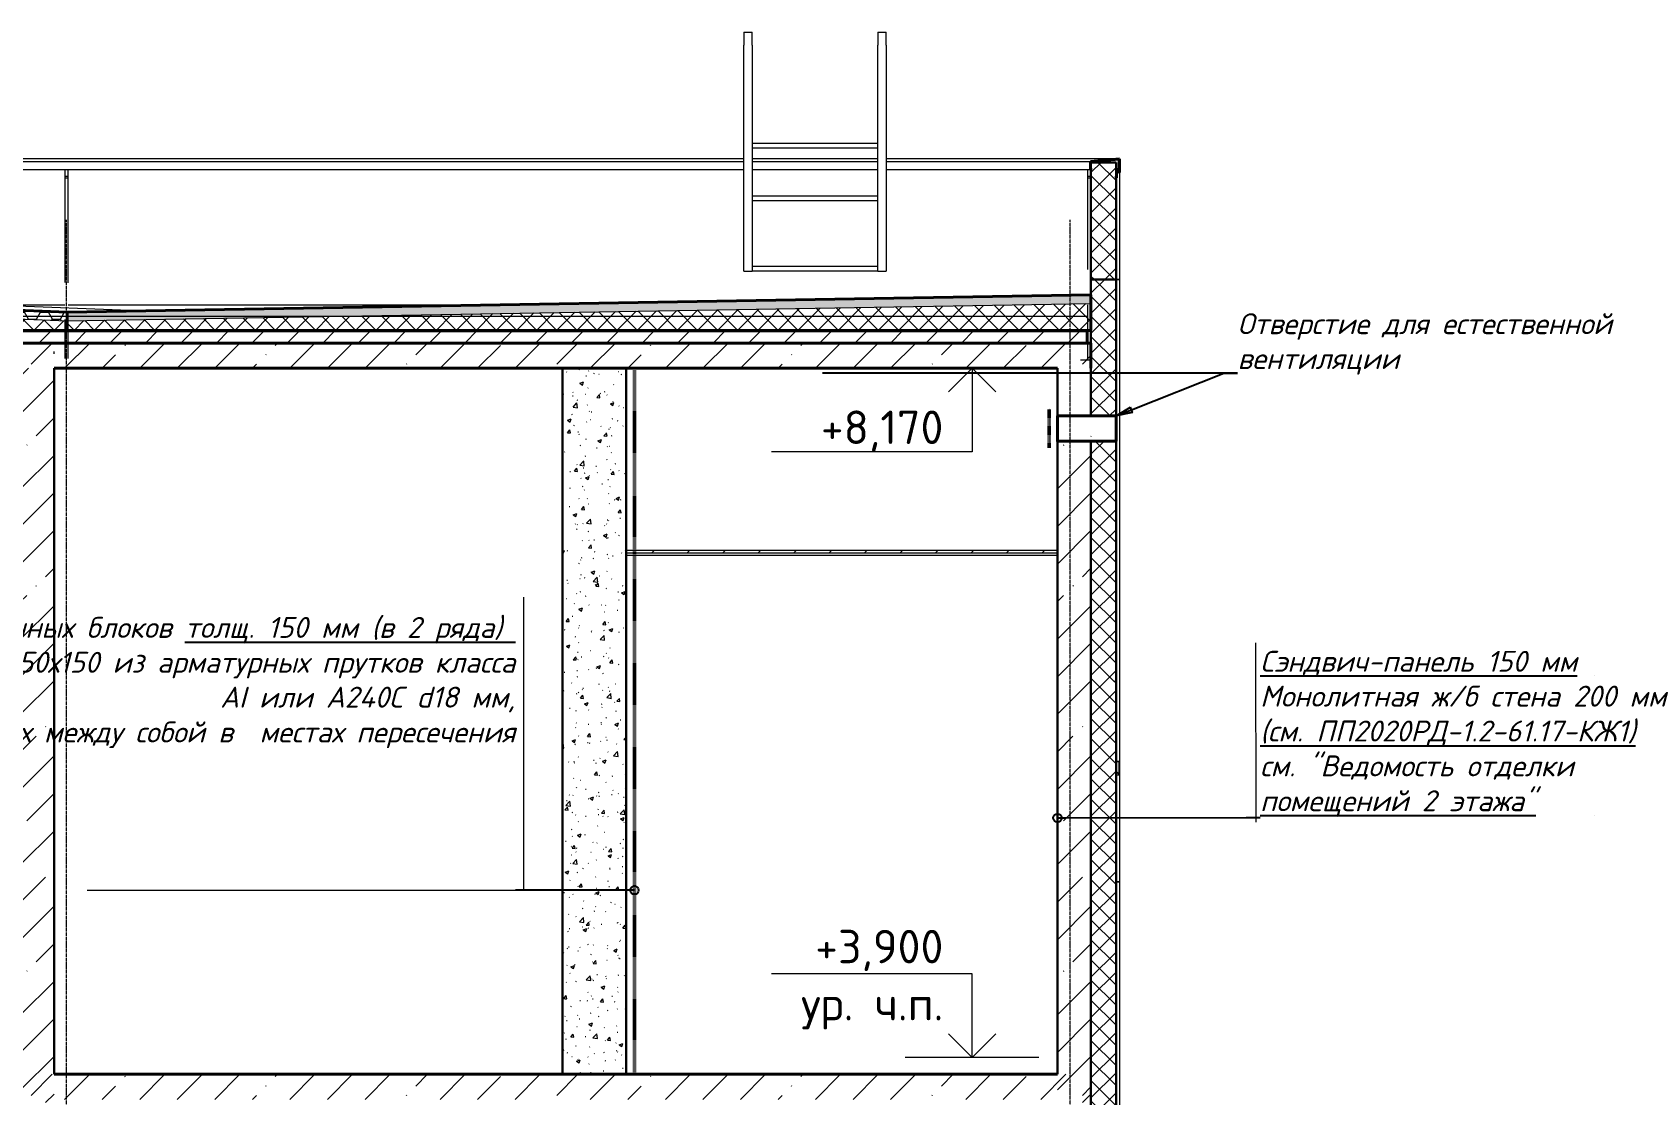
# Model space of a CAD drawing. Header units: millimetres. Extents: x -583753 to 268996, y -33236 to 11427.
# Drawn here: x 779 to 10375, y -25387 to -19030 of the extents above; entities that cross this region are included whole.
import ezdxf
from ezdxf import colors
from ezdxf.entities.mleader import LeaderData, LeaderLine
from ezdxf.math import Vec2, Vec3

# ---------------------------------------------------------------- set-up
doc = ezdxf.new("R2010")
doc.units = ezdxf.units.MM
for name, pattern in [('_ШПТ__20_т__2_5__Линия сетки', [25, 20, -2.5, 0, -2.5]), ('_ШТР__3__1_5__Сверху', [4.5, 3, -1.5]), ('_ШТР__3__3__Скрыто', [6, 3, -3])]:
    doc.linetypes.add(name, pattern=pattern)
for name, color, linetype, lineweight in [('_Сверху_', 7, '_ШТР__3__1_5__Сверху', 9), ('Высотные отметки', 7, 'Continuous', 9), ('Обобщенные модели', 7, 'Continuous', 18), ('Общие ребра', 7, 'Continuous', 18), ('Оси', 7, 'Continuous', 9), ('Перекрытия', 7, 'Continuous', 18), ('Стены', 7, 'Continuous', 18), ('Стены разрез', 7, 'Continuous', 30), ('Стены штриховка', 7, 'Continuous', 30), ('Типовые аннотации', 7, 'Continuous', 18), ('Тонкие линии', 7, 'Continuous', 20)]:
    doc.layers.add(name, color=color, linetype=linetype, lineweight=lineweight)
for name, color, linetype, lineweight, true_color in [('Каркас несущий', 7, 'Continuous', 18, 0x800040), ('Крыши', 7, 'Continuous', 9, 0x004000), ('Лестницы', 7, 'Continuous', 9, 0x506c76), ('Оборудование', 7, 'Continuous', 18, 0x9f9fd0), ('Потолки', 7, 'Continuous', 9, 0x808000)]:
    doc.layers.add(name, color=color, linetype=linetype, lineweight=lineweight, true_color=true_color)
doc.styles.add('PDF ISOCPEUR', font='isocpeur.ttf')
doc.styles.add('PDF ISOCPEUR Italic', font='isocpeui.ttf')
pattern_1 = [(45, (4757.4, -25707.85), (-106.066, 106.066), [])]
pattern_2 = [(45, (4757.4, -25707.85), (-60.1041, 60.1041), []), (135, (4757.4, -25707.85), (-60.1041, -60.1041), [])]
pattern_3 = [(45, (4757.4, -25859.75), (-70.7107, 70.7107), []), (135, (4757.4, -25859.75), (-70.7107, -70.7107), [])]
pattern_4 = [(0, (4757.404, -25859.75), (71.438, 41.244), [47.625, -95.25]), (120, (4757.404, -25859.75), (-71.43685, 41.24426), [47.625, -95.25]), (60, (4757.404, -25859.75), (0.00065, 82.48912), [0, -95.25, 47.625, 0])]
pattern_5 = [(45, (4757.4, -25859.75), (-60.1041, 60.1041), []), (135, (4757.4, -25859.75), (-60.1041, -60.1041), [])]

# ---------------------------------------------------------------- blocks, each defined once
blk = doc.blocks.new('190_ФЭ_Стена_Стык вертикальный - ФЭ-C1_110-1290850-_О__Р__2-2_')
at = {"layer": 'Обобщенные модели'}
for p, q in [((-278, 5100), (-295, 5100)), ((-295, 5100), (-295, 434.7)), ((-275, 5100), (-278, 5100)), ((-278, 5100), (-278, 491.6)), ((-278, 489.6), (-278, 485.7)), ((-277, 452.8), (-275, 454.7))]:
    blk.add_line(p, q, dxfattribs=at)
blk = doc.blocks.new('190_ФЭ_Парапет_Сэндвич - ФЭ-К1_150-1312251-_О__Р__2-2_')
at = {"layer": 'Обобщенные модели'}
for p, q in [((-295, 5820.1), (-295, 5740.1)), ((-275, 5818.4), (-295, 5820.1)), ((-294, 5742.5), (-294, 5819)), ((-294, 5819), (-275, 5817.4)), ((-277, 5759.5), (-294, 5742.5)), ((-277, 5708.1), (-277, 5759.5)), ((-295, 5740.1), (-278, 5757.1)), ((-278, 5757.1), (-278, 5707.1)), ((-278, 5707.1), (-275, 5707.1)), ((-276, 5708.1), (-277, 5708.1)), ((-275, 5717.1), (-276, 5717.1)), ((-276, 5717.1), (-276, 5708.1))]:
    blk.add_line(p, q, dxfattribs=at)
blk = doc.blocks.new('190_ФЭ_Парапет_Сэндвич - ФЭ-К1_150-1300769-_О__Р__2-2_')
at = {"layer": 'Обобщенные модели'}
for p, q in [((-295, 9420.1), (1100, 9420.1)), ((1100, 9405), (-122, 9405)), ((1150, 9420.1), (1900, 9420.1)), ((1900, 9405), (1150, 9405)), ((1950, 9420.1), (12295, 9420.1)), ((12122, 9405), (1950, 9405)), ((-278, 9340.1), (-295, 9340.1)), ((-275, 9359.5), (-277, 9359.5)), ((-125, 9355), (-122, 9355)), ((-105, 9317.1), (-125, 9317.1)), ((-122.8, 9365), (-124, 9365)), ((-123, 9356), (-124, 9356)), ((-122, 9355), (1100, 9355)), ((1150, 9355), (1900, 9355)), ((1950, 9355), (12122, 9355)), ((6010, 9317.1), (5990, 9317.1)), ((-105, 9307.1), (-125, 9307.1)), ((6010, 9307.1), (5990, 9307.1))]:
    blk.add_line(p, q, dxfattribs=at)
blk = doc.blocks.new('190_ФЭ_Парапет_Сэндвич - ФЭ-К1_150-1300843-_О__Р__2-2_')
at = {"layer": 'Обобщенные модели', "lineweight": 9}
h = blk.add_hatch(dxfattribs=at)
h.set_pattern_fill('FP_32', color=256, style=0, pattern_type=2)
h.set_pattern_definition([(45, (5182.4, 3500), (-106.066, 106.066), [])])
h.paths.add_polyline_path([(-278, 9307.1), (-277, 9308.1), (-277, 9359.5), (-294, 9342.5), (-294, 9419), (-123, 9404.1), (-122, 9405), (-295, 9420.1), (-295, 9340.1), (-278, 9357.1)], flags=0)
h.paths.add_polyline_path([(-125, 9355), (-124, 9356), (-125, 9365)], flags=0)
at = {"layer": 'Обобщенные модели', "lineweight": 40}
for p, q in [((-295, 9420.1), (-295, 9340.1)), ((-122, 9405), (-295, 9420.1)), ((-294, 9342.5), (-294, 9419)), ((-294, 9419), (-123, 9404.1)), ((-123, 9404.1), (-123, 9356)), ((-122, 9355), (-122, 9405)), ((-295, 9340.1), (-278, 9357.1)), ((-277, 9359.5), (-294, 9342.5)), ((-278, 9357.1), (-278, 9307.1)), ((-277, 9308.1), (-277, 9359.5)), ((-276, 9308.1), (-277, 9308.1)), ((-275, 9317.1), (-276, 9317.1)), ((-276, 9317.1), (-276, 9308.1)), ((-275, 9307.1), (-275, 9317.1)), ((-124, 9365), (-125, 9365)), ((-125, 9365), (-125, 9355)), ((-125, 9355), (-122, 9355)), ((-124, 9356), (-124, 9365)), ((-123, 9356), (-124, 9356)), ((-278, 9307.1), (-275, 9307.1))]:
    blk.add_line(p, q, dxfattribs=at)
blk = doc.blocks.new('190_ФЭ_Стена_Стык угловой внешний фигурный - ФЭ-У1_350х230-1313209-_О__Р__2-2_')
at = {"layer": 'Обобщенные модели'}
for p, q in [((-295, 8700), (-278, 8700)), ((-295, 8700), (-295, 5821)), ((-278, 8700), (-275, 8700)), ((-278, 8700), (-278, 5821)), ((-278, 5821), (-295, 5821)), ((-275, 5821), (-278, 5821))]:
    blk.add_line(p, q, dxfattribs=at)
blk = doc.blocks.new('190_ФЭ_Стена_Стык угловой внешний фигурный - ФЭ-У1_350х230-1312920-_О__Р__2-2_')
at = {"layer": 'Обобщенные модели'}
for p, q in [((-295, 9340), (-278, 9340)), ((-295, 9340), (-295, 8700)), ((-277, 9340), (-275, 9340)), ((-278, 9307.1), (-278, 8700)), ((-278, 8700), (-295, 8700)), ((-275, 8700), (-278, 8700))]:
    blk.add_line(p, q, dxfattribs=at)
blk = doc.blocks.new('190_ФЭ_Стена_Стык вертикальный - ФЭ-C1_110-1306445-_О__Р__2-2_')
at = {"layer": 'Обобщенные модели'}
for p, q in [((-278, 5740), (-295, 5740)), ((-295, 5740), (-295, 5100)), ((-275, 5740), (-278, 5740)), ((-278, 5740), (-278, 5100)), ((-295, 5100), (-278, 5100)), ((-278, 5100), (-275, 5100))]:
    blk.add_line(p, q, dxfattribs=at)
blk = doc.blocks.new('Труба квадратная - Ступень-1331110-_О__Р__2-2_')
at = {"layer": 'Оборудование', "color": 7}
for p, q in [((1900, 9515), (1150, 9515)), ((1150, 9485), (1900, 9485))]:
    blk.add_line(p, q, dxfattribs=at)
blk = doc.blocks.new('Поручень - Поручень-1337034-_О__Р__2-2_')
at = {"layer": 'Оборудование', "color": 7}
for p, q in [((1100, 10100), (1100, 10178.3)), ((1150, 10178.3), (1100, 10178.3)), ((1150, 10178.3), (1150, 10100)), ((1100, 10100), (1100, 8750)), ((1150, 8750), (1150, 10100)), ((1150, 8750), (1100, 8750))]:
    blk.add_line(p, q, dxfattribs=at)
blk = doc.blocks.new('Высотные отметки - Стрелка вниз-5092-_О__Р__2-2_')
at = {"layer": 'Типовые аннотации'}
for p, q in [((9547.4, 6900), (10347.4, 6900)), ((9947.4, 6900), (9947.4, 6400)), ((9947.4, 6400), (11147.4, 6400))]:
    blk.add_line(p, q, dxfattribs=at)
at = {"layer": 'Типовые аннотации', "lineweight": 20}
for q in [(9806, 6758.6), (10088.8, 6758.6)]:
    blk.add_line((9947.4, 6900), q, dxfattribs=at)
blk = doc.blocks.new('_Origin')
at = {"color": 0, "linetype": 'ByBlock', "lineweight": -2}
blk.add_line((0, 0), (-1, 0), dxfattribs=at)
blk.add_circle((0, 0), 0.5, dxfattribs=at)
blk = doc.blocks.new('_Closed')
at = {"color": 0, "linetype": 'ByBlock', "lineweight": -2}
for p, q in [((-1, 0.167), (0, 0)), ((-1, 0.167), (-1, -0.167)), ((0, 0), (-1, -0.167)), ((0, 0), (-1, 0))]:
    blk.add_line(p, q, dxfattribs=at)

msp = doc.modelspace()

# ---------------------------------------------------------------- hatches: boundary and pattern name
at = {"layer": 'Крыши'}
h = msp.add_hatch(dxfattribs=at)
h.set_pattern_fill('FP_36', style=0, pattern_type=2)
h.set_pattern_definition(pattern_3)
h.paths.add_polyline_path([(181, -20705.0405), (-5140, -20615.3378), (-5140, -20613.3375), (181, -20703.0402)], flags=0)
h.paths.add_polyline_path([(989, -20705.0405), (989, -20703.0402), (7110, -20599.851), (7110, -20601.8512), (1205.4926, -20701.3908)], flags=0)
h = msp.add_hatch(dxfattribs=at)
h.set_pattern_fill('FP_37', style=0, pattern_type=2)
h.set_pattern_definition(pattern_4)
h.paths.add_polyline_path([(181, -20755.0476), (-5140, -20665.3449), (-5140, -20615.3378), (181, -20705.0405)], flags=0)
h.paths.add_polyline_path([(989, -20755.0476), (989, -20705.0405), (7110, -20601.8512), (7110, -20651.8583), (1205.4926, -20751.3979)], flags=0)
h = msp.add_hatch(dxfattribs=at)
h.set_pattern_fill('FP_34', style=0, pattern_type=2)
h.set_pattern_definition(pattern_5)
h.paths.add_polyline_path([(7110, -20811.851), (989, -20811.851), (989, -20755.0476), (7110, -20651.8583), (7110, -20799.9151)], flags=0)
h.paths.add_polyline_path([(-4552.3358, -20811.851), (-5140, -20811.851), (-5140, -20665.3449), (181, -20755.0476), (181, -20811.851), (-1673.4216, -20811.851)], flags=0)
h = msp.add_hatch(dxfattribs=at)
h.set_pattern_fill('FP_36', style=0, pattern_type=2)
h.set_pattern_definition(pattern_3)
h.paths.add_polyline_path([(181, -20705.042), (181, -20703.0402), (585, -20686.8352), (989, -20703.0402), (989, -20705.042), (585, -20688.8369)], flags=0)
h = msp.add_hatch(dxfattribs=at)
h.set_pattern_fill('FP_37', style=0, pattern_type=2)
h.set_pattern_definition(pattern_4)
h.paths.add_polyline_path([(181, -20755.0854), (181, -20705.042), (585, -20688.8369), (989, -20705.042), (989, -20755.0854), (585, -20738.8804)], flags=0)
h = msp.add_hatch(dxfattribs=at)
h.set_pattern_fill('FP_34', style=0, pattern_type=2)
h.set_pattern_definition(pattern_5)
h.paths.add_polyline_path([(989, -20811.851), (181, -20811.851), (181, -20755.0854), (585, -20738.8804), (989, -20755.0854), (989, -20799.9151)], flags=0)
at = {"layer": 'Перекрытия', "lineweight": 9}
h = msp.add_hatch(dxfattribs=at)
h.set_pattern_fill('FP_32', color=256, style=0, pattern_type=2)
h.set_pattern_definition([(45, (4757.4, -25859.75), (-106.066, 106.066), [])])
h.paths.add_polyline_path([(-5118, -20887.851), (-5118, -20812.851), (7088, -20812.851), (7088, -20887.851), (-4552.3358, -20887.851)], flags=0)
h = msp.add_hatch(dxfattribs=at)
h.set_pattern_fill('FP_27', color=256, style=0, pattern_type=2)
h.set_pattern_definition([(45, (4757.4, -24437.85), (-224.506, 224.506), []), (45, (4981.9, -24437.85), (-224.506, 224.506), [396.875, -79.375, 3.353, -76.022])])
h.paths.add_polyline_path([(6963.321, -21037.851), (710, -21037.851), (710, -20887.851), (7110, -20887.851), (7110, -21037.851)], flags=0)
h = msp.add_hatch(dxfattribs=at)
h.set_pattern_fill('FP_27', color=256, style=0, pattern_type=2)
h.set_pattern_definition([(45, (4757.4, -28807.85), (-224.506, 224.506), []), (45, (4981.9, -28807.85), (-224.506, 224.506), [396.875, -79.375, 3.353, -76.022])])
h.paths.add_polyline_path([(6963.321, -25407.851), (710, -25407.851), (710, -25257.851), (7110, -25257.851), (7110, -25407.851)], flags=0)
at = {"layer": 'Потолки'}
h = msp.add_hatch(dxfattribs=at)
h.set_pattern_fill('FP_32', style=0, pattern_type=2)
h.set_pattern_definition([(45, (12947.4, -25557.85), (-106.066, 106.066), [])])
h.paths.add_polyline_path([(3637.6642, -22141.851), (4330, -22141.851), (4330, -22125.851), (6910, -22125.851), (6910, -22141.851), (6516.5784, -22141.851)])
at = {"layer": 'Стены штриховка', "lineweight": 9}
h = msp.add_hatch(dxfattribs=at)
h.set_pattern_fill('FP_32', color=256, style=0, pattern_type=2)
h.set_pattern_definition(pattern_1)
h.paths.add_polyline_path([(7110, -20507.851), (7110, -19807.851), (7112, -19807.851), (7112, -20507.851)], flags=0)
h = msp.add_hatch(dxfattribs=at)
h.set_pattern_fill('FP_34', color=256, style=0, pattern_type=2)
h.set_pattern_definition(pattern_2)
h.paths.add_polyline_path([(7258, -20507.851), (7112, -20507.851), (7112, -19807.851), (7258, -19807.851), (7258, -20243.5406)], flags=0)
h = msp.add_hatch(dxfattribs=at)
h.set_pattern_fill('FP_32', color=256, style=0, pattern_type=2)
h.set_pattern_definition(pattern_1)
h.paths.add_polyline_path([(7258, -20507.851), (7258, -19807.851), (7260, -19807.851), (7260, -20507.851)], flags=0)
h = msp.add_hatch(dxfattribs=at)
h.set_pattern_fill('FP_32', color=256, style=0, pattern_type=2)
h.set_pattern_definition(pattern_1)
h.paths.add_polyline_path([(7110, -21707.851), (7110, -20507.851), (7112, -20507.851), (7112, -21707.851)], flags=0)
h = msp.add_hatch(dxfattribs=at)
h.set_pattern_fill('FP_34', color=256, style=0, pattern_type=2)
h.set_pattern_definition(pattern_2)
h.paths.add_polyline_path([(7258, -21323.3221), (7112, -21323.3221), (7112, -20507.851), (7258, -20507.851), (7258, -20648.015)])
h = msp.add_hatch(dxfattribs=at)
h.set_pattern_fill('FP_32', color=256, style=0, pattern_type=2)
h.set_pattern_definition(pattern_1)
h.paths.add_polyline_path([(7260, -21707.851), (7258, -21707.851), (7258, -20507.851), (7260, -20507.851), (7260, -20648.015)], flags=0)
h = msp.add_hatch(dxfattribs=at)
h.set_pattern_fill('FP_27', color=256, style=0, pattern_type=2)
h.set_pattern_definition([(45, (-1442.6, -25707.85), (-224.506, 224.506), []), (45, (-1218.1, -25707.85), (-224.506, 224.506), [396.875, -79.375, 3.353, -76.022])])
h.paths.add_polyline_path([(710, -29307.851), (710, -27077.851), (910, -27077.851), (910, -29307.851), (763.321, -29307.851)])
h.paths.add_polyline_path([(910, -27077.851), (710, -27077.851), (710, -21037.851), (910, -21037.851)])
h = msp.add_hatch(dxfattribs=at)
h.set_pattern_fill('FP_28', color=256, style=0, pattern_type=2)
h.set_pattern_definition([(50, (9987.4, -26009.75), (218.621, -19.127), [22.86, -251.46]), (355, (9987.4, -26009.75), (-42.292, 229.2684), [18.288, -201.168]), (100.451, (10005.62, -26011.35), (176.331, 210.1396), [19.428, -213.708]), (46.184, (9987.4, -25948.8), (325.295, -50.452), [34.29, -377.19]), (96.636, (10014.5, -25953), (284.883, 296.913), [29.142, -320.562]), (351.184, (9987.4, -25948.8), (284.886, 296.91), [27.432, -301.752]), (21, (10017.88, -25964.03), (181.9375, -122.7183), [22.86, -251.46]), (326, (10017.88, -25964.03), (74.162, 221.026), [18.288, -201.168]), (71.451, (10033.05, -25974.26), (256.1003, 98.305), [19.428, -213.708]), (37.5, (9987.404, -26009.75), (3.7064, 101.4659), [3.353, -195.377, 3.353, -200.863, -201.93]), (37.5, (9987.404, -26009.75), (3.7064, 101.4659), [-402.946, 3.353, -198.577]), (7.5, (9987.4, -26009.75), (80.1836, 120.2165), [3.353, -113.081, 3.353, -190.805, -76.962]), (7.5, (9987.4, -26009.75), (80.1836, 120.2165), [-310.591, 3.353, -73.609]), (327.5, (9919.43, -26009.75), (162.70865, -6.875), [3.353, -72.847, 3.353, -234.391, -315.468]), (327.5, (9919.43, -26009.75), (162.70865, -6.875), [-313.944, 3.353, -312.115]), (317.5, (9888.95, -26009.75), (177.7547, 30.5118), [3.353, -95.707, 3.353, -154.534, -224.028]), (317.5, (9888.95, -26009.75), (177.7547, 30.5118), [-256.946, 3.353, -220.675])])
h.paths.add_polyline_path([(4100, -25257.851), (3950, -25257.851), (3950, -21037.851), (4330, -21037.851), (4330, -25257.851)])
h = msp.add_hatch(dxfattribs=at)
h.set_pattern_fill('FP_27', color=256, style=0, pattern_type=2)
h.set_pattern_definition([(45, (4757.4, -25707.85), (-224.506, 224.506), []), (45, (4981.9, -25707.85), (-224.506, 224.506), [396.875, -79.375, 3.353, -76.022])])
h.paths.add_polyline_path([(6910, -29307.851), (6910, -27077.851), (7110, -27077.851), (7110, -29307.851), (6963.321, -29307.851)])
h.paths.add_polyline_path([(7110, -27077.851), (6910, -27077.851), (6910, -21473.3221), (7110, -21473.3221)])
h = msp.add_hatch(dxfattribs=at)
h.set_pattern_fill('FP_34', color=256, style=0, pattern_type=2)
h.set_pattern_definition(pattern_2)
h.paths.add_polyline_path([(7258, -22907.851), (7112, -22907.851), (7112, -21473.3221), (7258, -21473.3221), (7258, -22265.9124)])
h = msp.add_hatch(dxfattribs=at)
h.set_pattern_fill('FP_32', color=256, style=0, pattern_type=2)
h.set_pattern_definition(pattern_1)
h.paths.add_polyline_path([(7110, -22907.851), (7110, -21707.851), (7112, -21707.851), (7112, -22907.851)], flags=0)
h = msp.add_hatch(dxfattribs=at)
h.set_pattern_fill('FP_32', color=256, style=0, pattern_type=2)
h.set_pattern_definition(pattern_1)
h.paths.add_polyline_path([(7258, -22907.851), (7258, -21707.851), (7260, -21707.851), (7260, -22907.851)], flags=0)
h = msp.add_hatch(dxfattribs=at)
h.set_pattern_fill('FP_32', color=256, style=0, pattern_type=2)
h.set_pattern_definition(pattern_1)
h.paths.add_polyline_path([(7112, -23507.851), (7110, -23507.851), (7110, -22907.851), (7112, -22907.851)], flags=0)
h = msp.add_hatch(dxfattribs=at)
h.set_pattern_fill('FP_34', color=256, style=0, pattern_type=2)
h.set_pattern_definition(pattern_2)
h.paths.add_polyline_path([(7112, -27107.851), (7112, -22907.851), (7258, -22907.851), (7258, -27107.851)])
h = msp.add_hatch(dxfattribs=at)
h.set_pattern_fill('FP_32', color=256, style=0, pattern_type=2)
h.set_pattern_definition(pattern_1)
h.paths.add_polyline_path([(7260, -23507.851), (7258, -23507.851), (7258, -22907.851), (7260, -22907.851)], flags=0)

# ---------------------------------------------------------------- linework, layer by layer
at = {"color": 5, "linetype": '_ШТР__3__3__Скрыто', "lineweight": 50}
msp.add_line((4380, -25257.851), (4380, -21037.851), dxfattribs=at)
at = {"color": 5, "linetype": '_ШТР__3__3__Скрыто', "lineweight": 50, "ltscale": 0.2}
msp.add_line((6860, -21514.2898), (6860, -21281.134), dxfattribs=at)
at = {"color": 1, "lineweight": 40}
msp.add_lwpolyline([(6910, -21323.3221), (7260, -21323.3221), (7260, -21473.3221), (6910, -21473.3221)], close=True, dxfattribs=at)
at = {"lineweight": 5}
for points in [[(6910, -22157.851), (4330, -22157.851)], [(1107, -24158), (3718.2348, -24158), (3718.2348, -22407)], [(8096.991, -23751.3151), (8095.4631, -22678.9758)]]:
    msp.add_lwpolyline(points, dxfattribs=at)
at = {"layer": '_Сверху_'}
msp.add_line((7088, -20728.4508), (-5118, -20728.4508), dxfattribs=at)
at = {"layer": 'Каркас несущий', "color": 7}
for p, q in [((7047, -20987.851), (7108, -20987.851)), ((7108, -20995.851), (7108, -20987.851)), ((7108, -21277.851), (7108, -20995.851)), ((7108, -21285.851), (7108, -21277.851)), ((7108, -25365.851), (7108, -25357.851))]:
    msp.add_line(p, q, dxfattribs=at)
at = {"layer": 'Крыши', "color": 7, "lineweight": 40}
for p, q in [((989, -20703.0402), (7110, -20599.851)), ((7110, -20599.851), (7110, -20811.851)), ((585, -20686.8352), (989, -20703.0402)), ((989, -20811.851), (989, -20703.0402)), ((7110, -20811.851), (-5140, -20811.851))]:
    msp.add_line(p, q, dxfattribs=at)
at = {"layer": 'Крыши', "color": 7}
msp.add_line((1410, -20695.9429), (585, -20662.851), dxfattribs=at)
at = {"layer": 'Лестницы', "color": 7, "lineweight": 18}
for p, q in [((910, -20947.851), (910, -20937.851)), ((910, -20952.851), (910, -20947.851))]:
    msp.add_line(p, q, dxfattribs=at)
at = {"layer": 'Общие ребра'}
for p, q in [((989, -20705.0405), (7110, -20601.8512)), ((585, -20688.8369), (989, -20705.042)), ((989, -20755.0476), (7110, -20651.8583)), ((-5118, -20812.851), (7088, -20812.851)), ((585, -20738.8804), (989, -20755.0854)), ((4330, -22141.851), (6910, -22141.851))]:
    msp.add_line(p, q, dxfattribs=at)
at = {"layer": 'Оси', "linetype": '_ШПТ__20_т__2_5__Линия сетки'}
for p, q in [((985, -31860), (985, -20150.9112)), ((6985, -31860), (6985, -20150.9112))]:
    msp.add_line(p, q, dxfattribs=at)
at = {"layer": 'Перекрытия', "lineweight": 40}
for p, q in [((7088, -20811.851), (7088, -20887.851)), ((7088, -20887.851), (-5118, -20887.851)), ((710, -20887.851), (7110, -20887.851)), ((7110, -20887.851), (7110, -21037.851)), ((6910, -21037.851), (910, -21037.851)), ((910, -25257.851), (6910, -25257.851))]:
    msp.add_line(p, q, dxfattribs=at)
at = {"layer": 'Потолки', "color": 7, "lineweight": 18}
msp.add_line((4330, -22125.851), (6910, -22125.851), dxfattribs=at)
at = {"layer": 'Стены'}
for p, q in [((975, -19852.851), (975, -20526.5942)), ((995, -20527.3965), (995, -19852.851)), ((7090, -19852.851), (7090, -20448.2879)), ((-2386.8302, -20659.7511), (975, -20659.7511)), ((995, -20659.7511), (3556.8302, -20659.7511)), ((7090, -20659.7652), (7090, -20987.851)), ((975, -20747.851), (975, -20979.851)), ((995, -20979.851), (995, -20747.851)), ((975, -20887.851), (975, -20891.7511)), ((995, -20891.7511), (995, -20887.851)), ((6910, -23477.851), (6910, -25257.851)), ((7260, -27107.851), (7260, -23507.851))]:
    msp.add_line(p, q, dxfattribs=at)
at = {"layer": 'Стены разрез'}
for p, q in [((7110, -19807.851), (7260, -19807.851)), ((7110, -21323.3221), (7110, -19807.851)), ((7260, -19807.851), (7260, -27107.851)), ((7260, -20507.851), (7110, -20507.851)), ((910, -21037.851), (910, -25257.851)), ((3950, -25257.851), (3950, -21037.851)), ((4330, -25257.851), (4330, -21037.851)), ((6910, -25257.851), (6910, -21037.851)), ((7260, -21323.3221), (6910, -21323.3221)), ((7260, -21473.3221), (6910, -21473.3221)), ((7110, -27077.851), (7110, -21473.3221))]:
    msp.add_line(p, q, dxfattribs=at)
at = {"layer": 'Стены штриховка', "lineweight": 9}
msp.add_line((7258, -19807.851), (7258, -23507.851), dxfattribs=at)
at = {"layer": 'Тонкие линии'}
msp.add_line((7088, -20820.351), (-5118, -20820.351), dxfattribs=at)

# ---------------------------------------------------------------- block references
at = {"layer": 'Высотные отметки', "lineweight": 20, "xscale": -1}
msp.add_blockref('Высотные отметки - Стрелка вниз-5092-_О__Р__2-2_', (16346.4274, -27937.851), dxfattribs=at)
at = {"layer": 'Высотные отметки', "lineweight": 20, "rotation": 180}
msp.add_blockref('Высотные отметки - Стрелка вниз-5092-_О__Р__2-2_', (16346.4274, -18257.851), dxfattribs=at)
at = {"layer": 'Обобщенные модели', "xscale": -1}
for name in ['190_ФЭ_Парапет_Сэндвич - ФЭ-К1_150-1300769-_О__Р__2-2_', '190_ФЭ_Парапет_Сэндвич - ФЭ-К1_150-1300843-_О__Р__2-2_', '190_ФЭ_Стена_Стык угловой внешний фигурный - ФЭ-У1_350х230-1312920-_О__Р__2-2_', '190_ФЭ_Стена_Стык угловой внешний фигурный - ФЭ-У1_350х230-1313209-_О__Р__2-2_', '190_ФЭ_Парапет_Сэндвич - ФЭ-К1_150-1312251-_О__Р__2-2_', '190_ФЭ_Стена_Стык вертикальный - ФЭ-C1_110-1306445-_О__Р__2-2_', '190_ФЭ_Стена_Стык вертикальный - ФЭ-C1_110-1290850-_О__Р__2-2_']:
    msp.add_blockref(name, (6985, -29207.851), dxfattribs=at)
at = {"layer": 'Оборудование', "color": 7, "xscale": -1}
for name, p in [('Поручень - Поручень-1337034-_О__Р__2-2_', (6185, -29207.851)), ('Поручень - Поручень-1337034-_О__Р__2-2_', (6985, -29207.851)), ('Труба квадратная - Ступень-1331110-_О__Р__2-2_', (6985, -29207.851)), ('Труба квадратная - Ступень-1331110-_О__Р__2-2_', (6985, -29522.851)), ('Труба квадратная - Ступень-1331110-_О__Р__2-2_', (6985, -29942.851))]:
    msp.add_blockref(name, p, dxfattribs=at)

# ---------------------------------------------------------------- texts
at = {"layer": 'Высотные отметки', "char_height": 200, "width": 1028.822569, "attachment_point": 9, "line_spacing_factor": 1.022761, "style": 'PDF ISOCPEUR'}
for s, insert in [('+8,170', (6227.6761, -21537.851)), ('+3,900\\Pур. ч.п.', (6227.6761, -24990))]:
    msp.add_mtext(s, dxfattribs=dict(at, insert=insert))

# ---------------------------------------------------------------- leaders
at = {"lineweight": 5}
ml = msp.add_multileader_mtext('Standard', dxfattribs=at)
ml.set_content('Отверстие для естественной \\Pвентиляции', color=256, style='PDF ISOCPEUR Italic')
ml.set_leader_properties()
ml.set_arrow_properties(name='CLOSED')
ml.build(insert=Vec2(0, 0))
ml.multileader.update_dxf_attribs({"text_left_attachment_type": 5, "text_right_attachment_type": 5, "dogleg_length": 1, "arrow_head_size": 100, "scale": 50})
ctx = ml.context
ctx.base_point, ctx.scale, ctx.char_height, ctx.arrow_head_size, ctx.landing_gap_size, ctx.plane_origin = Vec3(7986.6396, -21068.0588), 50, 125, 100, 0, Vec3(7260, -21323.3221)
ctx.left_attachment, ctx.right_attachment = 5, 5
notes = []
notes.append((ctx, [(0, (1, 1, 0), (7904.1396, -21068.0588), (1, 0), 82.5, [(0, [(7260, -21323.3221)], 0, [])])]))
ctx.mtext.insert, ctx.mtext.width, ctx.mtext.defined_height, ctx.mtext.flow_direction = Vec3(7986.6396, -20709.7255), 5217.5, 994.8333, 5
ml = msp.add_multileader_mtext('Standard', dxfattribs=at)
ml.set_content('Стена из газобетонных блоков {\\Lтолщ. 150 мм (в 2 ряда)^I^I           \\P}Решетка по всей площади стены с яч. 150х150 из арматурных прутков класса \\PАI или А240С d18 мм, \\Pсваренных между собой в  местах пересечения', color=256, style='PDF ISOCPEUR Italic')
ml.set_leader_properties()
ml.set_arrow_properties(name='ORIGIN')
ml.build(insert=Vec2(0, 0))
ml.multileader.update_dxf_attribs({"text_left_attachment_type": 4, "text_right_attachment_type": 4, "dogleg_length": 1, "arrow_head_size": 50, "scale": 50})
ctx = ml.context
ctx.base_point, ctx.scale, ctx.char_height, ctx.arrow_head_size, ctx.landing_gap_size, ctx.plane_origin = Vec3(1110.1856, -24158), 50, 125, 50, 0, Vec3(4380, -24157.851)
ctx.left_attachment, ctx.right_attachment, ctx.text_align_type = 4, 4, 2
notes.append((ctx, [(0, (1, 1, 0), (3718.2348, -24158), (-1, 0), 50, [(0, [(4380, -24157.851)], 0, [])])]))
ctx.mtext.insert, ctx.mtext.width, ctx.mtext.defined_height, ctx.mtext.alignment, ctx.mtext.flow_direction = Vec3(3668.2348, -22524.6667), 2700, 1935.3333, 3, 5
ml = msp.add_multileader_mtext('Standard', dxfattribs=at)
ml.set_content('{\\LСэндвич-панель 150 мм^I^I^I          \\P}Монолитная ж/б стена 200 мм \\P{\\L(см. ПП2020РД-1.2-61.17-КЖ1)^I^I\\P}см. "Ведомость отделки \\P{\\Lпомещений 2 этажа"^I^I^I}', color=256, style='PDF ISOCPEUR Italic')
ml.set_leader_properties()
ml.set_arrow_properties(name='ORIGIN')
ml.build(insert=Vec2(0, 0))
ml.multileader.update_dxf_attribs({"text_left_attachment_type": 4, "text_right_attachment_type": 7, "dogleg_length": 1, "arrow_head_size": 50, "scale": 50})
ctx = ml.context
ctx.base_point, ctx.scale, ctx.char_height, ctx.arrow_head_size, ctx.landing_gap_size, ctx.plane_origin = Vec3(8121.5, -23723), 50, 125, 50, 0, Vec3(6910, -23725.851)
ctx.left_attachment, ctx.right_attachment = 4, 7
notes.append((ctx, [(0, (1, 1, 0), (8039, -23723), (1, 0), 82.5, [(0, [(6910, -23725.851)], 0, [])])]))
ctx.mtext.insert, ctx.mtext.width, ctx.mtext.defined_height, ctx.mtext.flow_direction = Vec3(8121.5, -22727.1667), 5217.5, 994.8333, 5
for ctx, leaders in notes:
    for number, flags, end, landing, length, lines in leaders:
        leader = LeaderData()
        leader.index, (leader.has_last_leader_line, leader.has_dogleg_vector, leader.attachment_direction) = number, flags
        leader.last_leader_point, leader.dogleg_vector, leader.dogleg_length = Vec3(end), Vec3(landing), length
        for number, points, colour, breaks in lines:
            line = LeaderLine()
            line.index, line.vertices, line.color, line.breaks = number, Vec3.list(points), colors.encode_raw_color(colour), breaks
            leader.lines.append(line)
        ctx.leaders.append(leader)

doc.saveas('drawing.dxf')
